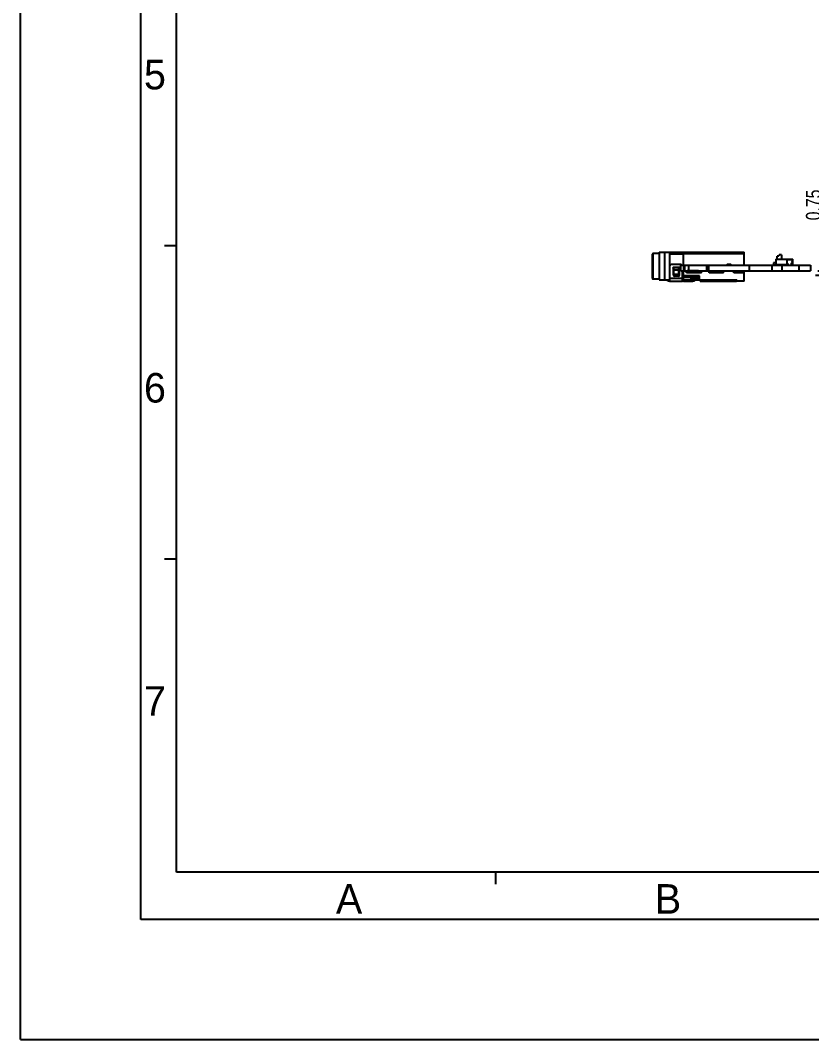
# Model space of a CAD drawing. Header units: millimetres. Extents: x 0 to 594, y 0 to 420.
# Drawn here: x 0 to 134, y 0 to 172.5 of the extents above; entities that cross this region are included whole.
import ezdxf

# ---------------------------------------------------------------- set-up
doc = ezdxf.new("R2010")
doc.units = ezdxf.units.MM
doc.header["$LTSCALE"] = 32.67
doc.layers.get('0').update_dxf_attribs({"linetype": 'CONTINUOUS'})
doc.layers.add('ASSEM_MEM', color=7, linetype='CONTINUOUS')
doc.styles.get("Standard").update_dxf_attribs({"font": 'txt', "width": 0.8})
doc.styles.add('TEXTSTYLE_2', font='txt')
doc.dimstyles.new('DIMSTYLE_1', dxfattribs={"dimtxt": 2.5, "dimasz": 3, "dimexe": 1.5, "dimexo": 1.2, "dimtad": 1, "dimdsep": 46, "dimtxsty": 'STANDARD', "dimblk": '_FILLED', "dimblk1": '_FILLED', "dimblk2": '_FILLED', "dimcen": 0.09, "dimazin": 2, "dimtp": 0.01, "dimtm": 0.01, "dimtfac": 1, "dimtofl": 0, "dimtmove": 0, "dimatfit": 3, "dimldrblk": '_FILLED', "dimfxl": 1, "dimtolj": 1, "dimarcsym": 0})

# ---------------------------------------------------------------- blocks, each defined once
blk = doc.blocks.new('_FILLED')
at = {"color": 0, "linetype": 'BYBLOCK'}
blk.add_solid([(0, 0), (-1, 0.167), (-1, -0.167)], dxfattribs=at)
blk = doc.blocks.new('*D14')
at = {"color": 7, "linetype": 'CONTINUOUS'}
for p, q in [((136.13, 130.08), (136.13, 146.65)), ((136.13, 146.65), (136.13, 129.7)), ((134.99, 130.08), (137.63, 130.08)), ((136.13, 124.33), (136.13, 129.7)), ((136.69, 129.33), (134.63, 129.33)), ((136.13, 129.33), (136.13, 124.33))]:
    blk.add_line(p, q, dxfattribs=at)
at = {"color": 7, "linetype": 'CONTINUOUS', "xscale": 3, "yscale": 3, "zscale": 3}
for p, rotation in [((136.13, 130.08), 270), ((136.13, 129.33), 90)]:
    blk.add_blockref('_FILLED', p, dxfattribs=dict(at, rotation=rotation))
at = {"color": 7, "linetype": 'CONTINUOUS', "insert": (133, 138.65), "char_height": 2.5, "width": 8, "attachment_point": 1, "rotation": 90, "line_spacing_factor": 0.9}
blk.add_mtext('0.75', dxfattribs=at)

msp = doc.modelspace()

# ---------------------------------------------------------------- linework, layer by layer
at = {"color": 7, "linetype": 'CONTINUOUS'}
for p, q in [((0, 0), (0, 420)), ((20.422, 20.309), (20.422, 405.309)), ((26.422, 28.309), (26.422, 397.309)), ((26.422, 134.309), (24.422, 134.309)), ((26.422, 81.309), (24.422, 81.309)), ((564.922, 28.309), (26.422, 28.309)), ((80.422, 28.309), (80.422, 26.309)), ((571.422, 20.309), (20.422, 20.309)), ((0, 0), (594, 0))]:
    msp.add_line(p, q, dxfattribs=at)
at = {"layer": 'ASSEM_MEM', "color": 7, "linetype": 'CONTINUOUS'}
for p, q in [((106.975, 132.925), (106.975, 128.825)), ((108.175, 133.025), (107.075, 133.025)), ((108.175, 133.275), (108.175, 128.604)), ((108.175, 133.275), (122.525, 133.275)), ((109.075, 133.275), (109.075, 128.575)), ((109.875, 133.275), (109.875, 128.575)), ((112.275, 132.925), (109.875, 132.925)), ((112.275, 131.075), (112.275, 133.275)), ((112.275, 133.025), (122.525, 133.025)), ((122.525, 131.075), (122.525, 133.275)), ((128.472, 132.825), (128.405, 132.575)), ((128.835, 132.825), (128.472, 132.825)), ((128.835, 132.825), (128.835, 132.095)), ((111.775, 131.175), (110.225, 131.175)), ((120.175, 131.185), (119.775, 131.185)), ((127.535, 131.465), (127.535, 131.155)), ((127.885, 131.465), (127.535, 131.465)), ((127.585, 131.105), (127.585, 131.075)), ((127.875, 131.185), (127.875, 131.205)), ((127.885, 132.095), (127.885, 131.105)), ((127.885, 132.095), (130.785, 132.095)), ((129.99, 131.105), (127.885, 131.105)), ((128.155, 132.095), (128.155, 132.575)), ((128.405, 132.575), (128.155, 132.575)), ((129.835, 131.105), (129.835, 132.095)), ((129.835, 132.045), (130.735, 132.045)), ((129.935, 131.255), (129.835, 131.255)), ((129.985, 131.125), (129.985, 131.205)), ((130.485, 131.245), (130.485, 131.075)), ((130.785, 131.105), (130.485, 131.105)), ((130.735, 131.345), (130.585, 131.345)), ((130.685, 132.095), (130.685, 132.045)), ((130.685, 131.782), (130.685, 131.609)), ((130.685, 131.345), (130.685, 131.105)), ((130.735, 132.045), (130.735, 131.795)), ((130.735, 131.595), (130.735, 131.345)), ((130.785, 131.105), (130.785, 132.095)), ((109.975, 128.375), (109.975, 130.925)), ((111.575, 130.675), (110.575, 130.675)), ((110.575, 129.375), (110.575, 130.375)), ((110.645, 129.515), (110.645, 130.615)), ((111.495, 130.615), (110.645, 130.615)), ((111.495, 130.215), (110.645, 130.215)), ((110.645, 129.515), (111.495, 129.515)), ((111.495, 129.515), (111.495, 130.615)), ((111.575, 129.375), (111.575, 130.375)), ((111.825, 130.075), (111.825, 131.075)), ((111.825, 131.075), (116.588, 131.075)), ((111.825, 130.075), (112.873, 130.075)), ((112.075, 128.375), (112.075, 130.075)), ((112.275, 128.575), (112.275, 130.075)), ((112.775, 129.775), (112.775, 130.075)), ((115.325, 129.775), (112.775, 129.775)), ((114.79, 130.075), (112.873, 130.075)), ((113.725, 130.075), (113.725, 129.775)), ((114.725, 129.775), (114.725, 130.075)), ((114.79, 130.075), (133.785, 130.075)), ((115.325, 129.775), (115.325, 130.075)), ((116.588, 131.075), (123.493, 131.075)), ((116.625, 129.775), (116.625, 130.075)), ((119.025, 129.775), (116.625, 129.775)), ((117.425, 130.075), (117.425, 129.775)), ((118.425, 129.775), (118.425, 130.075)), ((119.025, 129.775), (119.025, 130.075)), ((120.775, 129.775), (120.775, 130.075)), ((122.525, 129.775), (120.775, 129.775)), ((121.525, 129.775), (121.525, 130.075)), ((122.525, 128.375), (122.525, 130.075)), ((123.493, 131.075), (133.785, 131.075)), ((133.785, 131.075), (133.785, 130.075)), ((107.075, 128.725), (108.175, 128.725)), ((108.212, 128.575), (109.975, 128.575)), ((109.628, 128.444), (109.631, 128.442)), ((109.875, 128.875), (109.975, 128.875)), ((109.975, 128.375), (109.881, 128.375)), ((109.975, 128.375), (112.075, 128.375)), ((111.375, 129.175), (110.775, 129.175)), ((112.075, 128.875), (112.275, 128.875)), ((112.075, 128.575), (112.275, 128.575)), ((112.275, 128.375), (112.075, 128.375)), ((114.975, 129.275), (112.275, 129.275)), ((112.275, 129.075), (113.575, 129.075)), ((113.825, 128.575), (112.275, 128.575)), ((112.275, 128.375), (113.825, 128.375)), ((113.125, 129.275), (113.125, 129.125)), ((113.125, 129.125), (114.725, 129.125)), ((113.575, 128.575), (113.575, 129.125)), ((114.975, 128.875), (113.575, 128.875)), ((113.725, 129.275), (113.725, 129.125)), ((113.825, 128.575), (114.125, 128.575)), ((114.125, 128.375), (113.825, 128.375)), ((114.125, 128.375), (114.125, 128.575)), ((114.125, 128.575), (121.275, 128.575)), ((114.725, 129.125), (114.725, 129.275)), ((114.975, 128.575), (114.975, 129.275)), ((115.075, 128.375), (115.075, 128.575)), ((115.075, 128.375), (118.425, 128.375)), ((115.225, 128.575), (115.226, 128.375)), ((115.425, 128.575), (115.425, 128.429)), ((116.425, 128.429), (116.425, 128.575)), ((117.425, 128.575), (117.425, 128.375)), ((118.425, 128.378), (118.425, 128.575)), ((118.434, 128.375), (121.263, 128.375)), ((121.125, 128.575), (121.125, 128.375)), ((121.275, 128.375), (121.275, 128.575)), ((122.525, 128.375), (121.275, 128.375))]:
    msp.add_line(p, q, dxfattribs=at)
at = {"layer": 'ASSEM_MEM', "color": 9, "linetype": 'CONTINUOUS'}
for p, q in [((107.075, 133.025), (107.075, 128.725)), ((112.325, 130.075), (112.325, 131.075)), ((112.437, 131.075), (112.437, 130.075)), ((113.075, 129.775), (113.075, 130.075)), ((113.112, 131.075), (113.112, 130.075)), ((115.025, 129.775), (115.025, 130.075)), ((116.245, 130.075), (116.245, 131.075)), ((116.563, 130.075), (116.563, 131.075)), ((116.925, 130.075), (116.925, 129.775)), ((118.725, 129.775), (118.725, 130.075)), ((121.075, 129.775), (121.075, 130.075)), ((123.412, 131.075), (123.412, 130.075)), ((127.235, 131.075), (127.235, 130.075)), ((128.902, 131.075), (128.902, 130.075)), ((131.785, 131.075), (131.785, 130.075)), ((112.075, 128.775), (109.975, 128.775)), ((112.275, 128.375), (112.275, 128.575)), ((113.325, 129.275), (113.325, 129.125)), ((113.575, 129.125), (113.575, 129.275)), ((113.825, 128.575), (113.825, 128.375)), ((116.625, 128.375), (116.625, 128.575)), ((117.225, 128.375), (117.225, 128.575)), ((118.575, 128.574), (118.575, 128.375)), ((120.825, 128.375), (120.825, 128.575))]:
    msp.add_line(p, q, dxfattribs=at)
at = {"layer": 'ASSEM_MEM', "color": 7, "linetype": 'CONTINUOUS'}
for points in [[(115.425, 128.429), (115.416, 128.401), (115.39, 128.385), (115.347, 128.377), (115.29, 128.375), (115.226, 128.375)], [(116.425, 128.429), (116.434, 128.401), (116.461, 128.385), (116.505, 128.377), (116.561, 128.375), (116.625, 128.375)], [(118.425, 128.378), (118.426, 128.377), (118.429, 128.376), (118.434, 128.375)]]:
    msp.add_lwpolyline(points, dxfattribs=at)
for centre, radius, start, end in [((107.075, 132.925), 0.1, 90, 180), ((110.225, 130.925), 0.25, 90, 180), ((111.775, 130.875), 0.3, 42.0873, 90), ((119.775, 130.885), 0.3, 90, 140.42082), ((120.175, 130.885), 0.3, 39.7205, 90), ((127.535, 131.105), 0.05, 0, 90), ((127.925, 131.205), 0.05, 144.67089, 180), ((127.925, 131.185), 0.05, 180, 216.8699), ((127.915, 131.075), 0.05, 0, 36.8699), ((129.935, 131.205), 0.05, 0, 90), ((130.035, 131.125), 0.05, 180, 270), ((130.585, 131.245), 0.1, 90, 180), ((130.735, 131.695), 0.1, 90, 270), ((110.575, 130.575), 0.1, 90, 233.1301), ((110.425, 130.375), 0.15, 360, 53.1301), ((110.775, 129.375), 0.2, 180, 270), ((111.375, 129.375), 0.2, 270, 360), ((111.575, 130.575), 0.1, 306.8699, 90), ((111.725, 130.375), 0.15, 126.8699, 180), ((107.075, 128.825), 0.1, 180, 270), ((110.675, 130.256), 2.093, 233.48495, 239.99992), ((109.881, 128.875), 0.5, 240.00083, 269.98468)]:
    msp.add_arc(centre, radius, start, end, dxfattribs=at)
msp.add_ellipse((110.41, 130.875), major_axis=(3.368, 0), ratio=0.9012337, start_param=-2.2961734, end_param=-2.281869, dxfattribs=at)

# ---------------------------------------------------------------- texts
at = {"color": 7, "linetype": 'CONTINUOUS', "char_height": 5, "width": 5, "attachment_point": 1, "line_spacing_factor": 0.9, "style": 'TEXTSTYLE_2'}
for s, insert in [('5', (20.922, 165.809)), ('6', (20.922, 112.809)), ('7', (20.922, 59.809)), ('A', (53.422, 26.309)), ('B', (107.422, 26.309))]:
    msp.add_mtext(s, dxfattribs=dict(at, insert=insert))

# ---------------------------------------------------------------- dimensions: what is measured, and where the dimension line sits
at = {"color": 7, "linetype": 'CONTINUOUS'}
dim = msp.add_linear_dim(base=(136.125, 129.325), p1=(138.825, 130.075), p2=(133.425, 129.325), angle=270, dimstyle='DIMSTYLE_1', dxfattribs=at)
dim.commit()
dim.dimension.update_dxf_attribs({"geometry": '*D14', "text_midpoint": (136.125, 142.712), "dimtype": 160})

doc.saveas('drawing.dxf')
